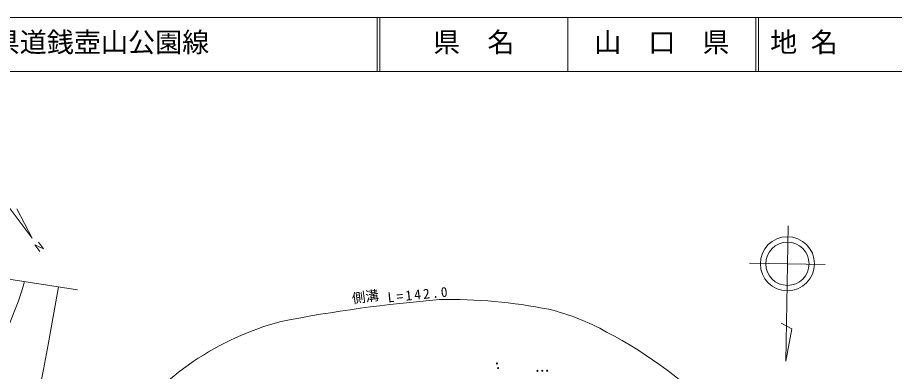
# Model space of a CAD drawing. Units: millimetres, scale not verified. Extents: x 30705 to 670705, y 16818 to 376818.
# Drawn here: x 222034 to 384052, y 311377 to 376818 of the extents above; entities that cross this region are included whole.
import ezdxf
from ezdxf.enums import TextEntityAlignment as Align

# ---------------------------------------------------------------- set-up
doc = ezdxf.new("R2010")
doc.units = ezdxf.units.MM
doc.header["$LTSCALE"] = 1000
doc.layers.add('S-SUV', color=7, linetype='Continuous', lineweight=13)
doc.styles.add('ＭＳ ゴシック', font='')
doc.styles.get('ＭＳ ゴシック').set_extended_font_data('MS Gothic')

msp = doc.modelspace()

# ---------------------------------------------------------------- linework, layer by layer
at = {"layer": 'S-SUV'}
for p, q in [((670705, 376818), (30705, 376818)), ((288455, 376818), (288455, 366818)), ((288955, 376818), (288955, 366818)), ((323705, 376818), (323705, 366818)), ((358455, 376818), (358455, 366818)), ((358955, 376818), (358955, 366818)), ((30705, 366818), (670705, 366818)), ((224742, 336054), (209631, 355970)), ((224742, 336054), (221912, 341438)), ((364007, 313289), (364384, 338286)), ((226808, 334051), (225235, 334800)), ((225235, 334800), (226178, 333571)), ((225876, 335281), (226808, 334051)), ((204599, 330890), (233123, 326466)), ((357279, 331392), (371278, 331181)), ((223323, 328030), (222798, 326269)), ((222798, 326269), (222142, 324279)), ((229139, 324259), (229631, 327007)), ((222142, 324279), (220390, 319741)), ((228645, 321520), (229139, 324259)), ((227753, 316642), (228645, 321520)), ((365097, 319273), (363112, 320303)), ((364007, 313289), (365097, 319273)), ((226832, 311766), (227753, 316642)), ((225864, 306868), (226832, 311766))]:
    msp.add_line(p, q, dxfattribs=at)
for centre, radius in [((364278, 331287), 5000), ((364278, 331287), 4000), ((310607, 312855), 99.5), ((310817, 311996), 99.5), ((318080, 311494), 99.5), ((318985, 311507), 99.5), ((319891, 311521), 99.5)]:
    msp.add_circle(centre, radius, dxfattribs=at)
for centre, radius, start, end in [((322017, 56062), 269503, 94.68237, 100.96606), ((301845, 230643), 94040, 78.73853, 91.11401), ((310159, 281819), 42266, 60.68213, 76.24341), ((284600, 268963), 53504, 105.00293, 143.4668), ((295414, 249960), 77313, 43.06641, 62.71533)]:
    msp.add_arc(centre, radius, start, end, dxfattribs=at)

# ---------------------------------------------------------------- texts
at = {"layer": 'S-SUV', "style": 'ＭＳ ゴシック'}
for s, p in [('一般県道銭壺山公園線', (207439, 369318)), ('県\u3000名', (298830, 369318)), ('山\u3000口\u3000県', (328580, 369318)), ('地 名', (361085, 369318))]:
    msp.add_text(s, height=3666, dxfattribs=at).set_placement(p, align=Align.BOTTOM_LEFT)
msp.add_text('側溝', height=1833, rotation=7.8, dxfattribs=at).set_placement((284017, 323408), align=Align.BOTTOM_LEFT)
at = {"layer": 'S-SUV', "insert": (290496, 324108), "char_height": 1833, "attachment_point": 7, "rotation": 5.6, "style": 'ＭＳ ゴシック'}
msp.add_mtext('\\T1.32;L=142.0', dxfattribs=at)

doc.saveas('drawing.dxf')
